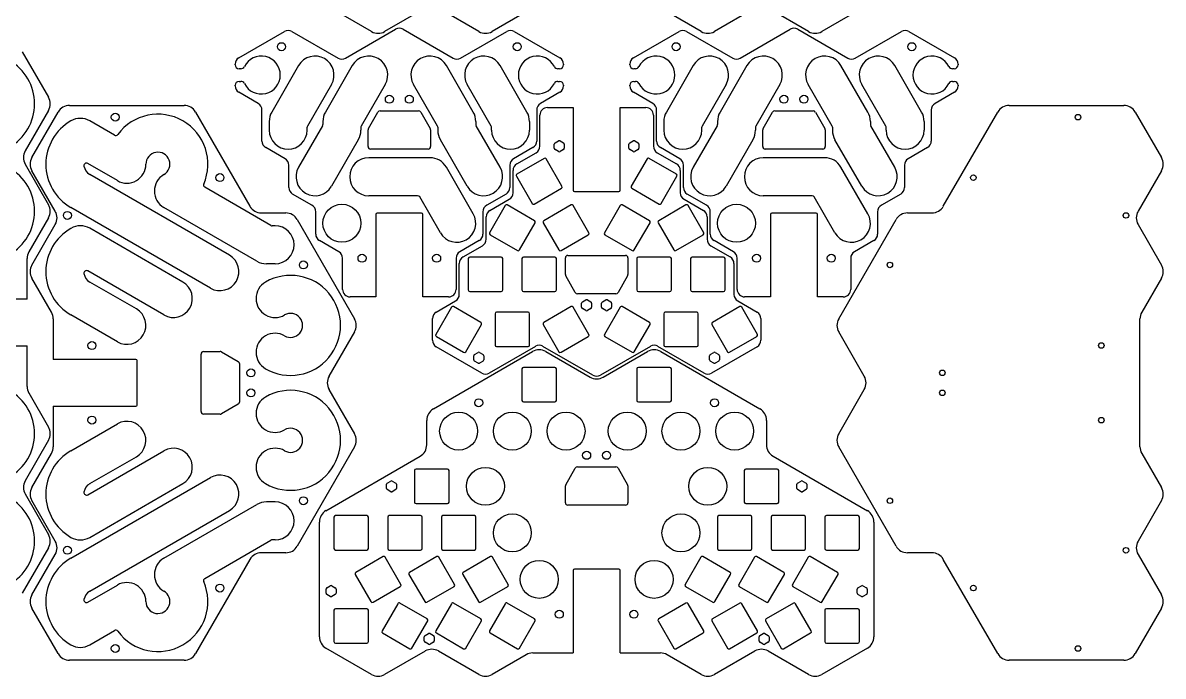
# Model space of a CAD drawing. Header units: millimetres. Extents: x 1 to 900, y -517 to 0.
# Drawn here: x 443.4 to 899.9, y -517 to -255.6 of the extents above; entities that cross this region are included whole.
import ezdxf

# ---------------------------------------------------------------- set-up
doc = ezdxf.new("R2010")
doc.units = ezdxf.units.MM

msp = doc.modelspace()

# ---------------------------------------------------------------- linework, layer by layer
for p, q in [((582.93, -259.05), (564.7, -248.52)), ((604.43, -249.68), (588.2, -259.05)), ((625.93, -259.05), (609.7, -249.68)), ((736.43, -249.68), (720.2, -259.05)), ((757.93, -259.05), (741.7, -249.68)), ((781.43, -248.52), (763.2, -259.05)), ((644.85, -251.17), (631.2, -259.05)), ((714.93, -259.05), (701.29, -251.17)), ((529.86, -269.53), (548.09, -259.01)), ((551.09, -259.01), (569.59, -269.69)), ((572.59, -269.69), (592.59, -258.14)), ((595.59, -258.14), (615.59, -269.69)), ((618.59, -269.69), (637.09, -259.01)), ((640.09, -259.01), (658.32, -269.53)), ((687.82, -269.53), (706.05, -259.01)), ((709.05, -259.01), (727.55, -269.69)), ((730.55, -269.69), (750.55, -258.14)), ((753.55, -258.14), (773.55, -269.69)), ((776.55, -269.69), (795.05, -259.01)), ((798.05, -259.01), (816.28, -269.53)), ((443.15, -267.1), (453.67, -285.33)), ((528.36, -272.34), (528.36, -272.13)), ((553.76, -272.64), (543.01, -291.27)), ((575.26, -272.64), (564.51, -291.27)), ((623.67, -291.27), (612.92, -272.64)), ((645.17, -291.27), (634.42, -272.64)), ((659.82, -272.13), (659.82, -272.34)), ((686.32, -272.34), (686.32, -272.13)), ((711.72, -272.64), (700.97, -291.27)), ((733.22, -272.64), (722.47, -291.27)), ((781.63, -291.27), (770.88, -272.64)), ((803.13, -291.27), (792.38, -272.64)), ((817.78, -272.13), (817.78, -272.34)), ((530.64, -273.92), (529.93, -273.92)), ((658.24, -273.92), (657.54, -273.92)), ((688.6, -273.92), (687.89, -273.92)), ((816.2, -273.92), (815.5, -273.92)), ((528.36, -280.77), (528.36, -280.56)), ((529.93, -278.98), (530.64, -278.98)), ((566.92, -280.24), (557.32, -296.87)), ((588.42, -280.24), (578.82, -296.87)), ((609.36, -296.87), (599.76, -280.24)), ((630.86, -296.87), (621.26, -280.24)), ((657.54, -278.98), (658.24, -278.98)), ((659.82, -280.56), (659.82, -280.77)), ((686.32, -280.77), (686.32, -280.56)), ((687.89, -278.98), (688.6, -278.98)), ((724.88, -280.24), (715.28, -296.87)), ((746.38, -280.24), (736.78, -296.87)), ((767.32, -296.87), (757.72, -280.24)), ((788.82, -296.87), (779.22, -280.24)), ((815.5, -278.98), (816.2, -278.98)), ((817.78, -280.56), (817.78, -280.77)), ((537.61, -287.84), (529.86, -283.37)), ((658.32, -283.37), (650.57, -287.84)), ((695.57, -287.84), (687.82, -283.37)), ((816.28, -283.37), (808.53, -287.84)), ((453.67, -290.6), (444.3, -306.83)), ((446.99, -309.49), (457.52, -291.26)), ((462.08, -288.63), (507.96, -288.63)), ((512.53, -291.26), (534.31, -328.99)), ((539.11, -302.85), (539.11, -290.44)), ((581.7, -297.88), (585.53, -291.25)), ((586.4, -290.75), (601.78, -290.75)), ((602.65, -291.25), (606.48, -297.88)), ((649.07, -290.44), (649.07, -302.85)), ((653.34, -289.49), (663.68, -289.49)), ((663.68, -289.49), (663.68, -322.51)), ((682.46, -289.49), (692.8, -289.49)), ((682.46, -322.51), (682.46, -289.49)), ((697.07, -302.85), (697.07, -290.44)), ((739.66, -297.88), (743.49, -291.25)), ((744.36, -290.75), (759.74, -290.75)), ((760.61, -291.25), (764.44, -297.88)), ((807.03, -290.44), (807.03, -302.85)), ((811.83, -328.99), (833.61, -291.26)), ((838.18, -288.63), (884.06, -288.63)), ((888.62, -291.26), (899.14, -309.49)), ((462.6, -294.79), (462.6, -294.79)), ((480.05, -300.48), (470.2, -294.79)), ((541.99, -295.06), (541.99, -298.54)), ((563.49, -295.06), (563.49, -296.23)), ((624.69, -295.06), (624.69, -296.23)), ((646.19, -295.06), (646.19, -298.54)), ((650.34, -304.94), (650.34, -292.49)), ((695.8, -292.49), (695.8, -304.94)), ((699.95, -295.06), (699.95, -298.54)), ((721.45, -295.06), (721.45, -296.23)), ((782.65, -295.06), (782.65, -296.23)), ((804.15, -295.06), (804.15, -298.54)), ((563.36, -296.73), (553.76, -313.36)), ((557.19, -298.54), (557.19, -297.37)), ((578.69, -297.37), (578.69, -298.54)), ((581.57, -305.08), (581.57, -298.38)), ((606.61, -298.38), (606.61, -305.08)), ((609.49, -297.37), (609.49, -298.54)), ((634.42, -313.36), (624.82, -296.73)), ((630.99, -298.54), (630.99, -297.37)), ((721.32, -296.73), (711.72, -313.36)), ((715.15, -298.54), (715.15, -297.37)), ((736.65, -297.37), (736.65, -298.54)), ((739.53, -305.08), (739.53, -298.38)), ((764.57, -298.38), (764.57, -305.08)), ((767.45, -297.37), (767.45, -298.54)), ((792.38, -313.36), (782.78, -296.73)), ((788.95, -298.54), (788.95, -297.37)), ((548.36, -309.92), (540.61, -305.45)), ((577.67, -302.33), (566.92, -320.96)), ((621.26, -320.96), (610.51, -302.33)), ((647.57, -305.45), (639.82, -309.92)), ((656.13, -305.77), (656.13, -304.16)), ((656.43, -303.64), (657.83, -302.83)), ((658.43, -302.83), (659.83, -303.64)), ((660.13, -304.16), (660.13, -305.77)), ((686.01, -305.77), (686.01, -304.16)), ((686.31, -303.64), (687.71, -302.83)), ((688.31, -302.83), (689.71, -303.64)), ((690.01, -304.16), (690.01, -305.77)), ((706.32, -309.92), (698.57, -305.45)), ((735.63, -302.33), (724.88, -320.96)), ((779.22, -320.96), (768.47, -302.33)), ((805.53, -305.45), (797.78, -309.92)), ((606.34, -309.55), (581.83, -309.55)), ((605.61, -306.08), (582.57, -306.08)), ((606.34, -309.55), (606.34, -309.55)), ((641.09, -312.01), (648.84, -307.54)), ((652.08, -309.81), (641.16, -316.11)), ((659.2, -320.94), (652.9, -310.02)), ((657.83, -307.1), (656.43, -306.29)), ((659.83, -306.29), (658.43, -307.1)), ((687.71, -307.1), (686.31, -306.29)), ((693.24, -310.02), (686.94, -320.94)), ((689.71, -306.29), (688.31, -307.1)), ((704.98, -316.11), (694.06, -309.81)), ((697.3, -307.54), (705.05, -312.01)), ((764.3, -309.55), (739.79, -309.55)), ((763.57, -306.08), (740.53, -306.08)), ((764.3, -309.55), (764.3, -309.55)), ((444.3, -312.1), (453.67, -328.33)), ((456.37, -330.99), (446.99, -314.76)), ((481.23, -318.71), (469.34, -311.85)), ((549.86, -321.47), (549.86, -312.52)), ((623.67, -331.98), (612.92, -313.35)), ((638.32, -312.52), (638.32, -321.47)), ((639.59, -323.56), (639.59, -314.61)), ((706.55, -314.61), (706.55, -323.56)), ((707.82, -321.47), (707.82, -312.52)), ((781.63, -331.98), (770.88, -313.35)), ((796.28, -312.52), (796.28, -321.47)), ((899.14, -314.76), (889.77, -330.99)), ((526.07, -348.55), (470.2, -316.29)), ((640.94, -316.92), (647.24, -327.84)), ((698.9, -327.84), (705.2, -316.92)), ((542.69, -336.64), (516.21, -321.36)), ((559.11, -328.54), (551.36, -324.07)), ((636.82, -324.07), (629.07, -328.54)), ((648.06, -328.06), (658.98, -321.76)), ((664.18, -323.01), (681.96, -323.01)), ((687.16, -321.76), (698.08, -328.06)), ((717.07, -328.54), (709.32, -324.07)), ((794.78, -324.07), (787.03, -328.54)), ((601.37, -324.75), (581.83, -324.75)), ((610.51, -339.58), (602.24, -325.25)), ((636.49, -328.64), (630.19, -339.56)), ((630.34, -330.63), (638.09, -326.16)), ((648.23, -334.73), (637.31, -328.43)), ((662.83, -328.43), (651.91, -334.73)), ((669.95, -339.56), (663.65, -328.64)), ((682.49, -328.64), (676.19, -339.56)), ((694.23, -334.73), (683.31, -328.43)), ((708.83, -328.43), (697.91, -334.73)), ((708.05, -326.16), (715.8, -330.63)), ((715.95, -339.56), (709.65, -328.64)), ((759.33, -324.75), (739.79, -324.75)), ((768.47, -339.58), (760.2, -325.25)), ((462.6, -329.46), (462.6, -329.46)), ((518.47, -361.71), (462.6, -329.46)), ((537.09, -350.96), (499.84, -329.46)), ((538.87, -331.63), (548.67, -331.63)), ((560.61, -340.09), (560.61, -331.14)), ((584.7, -332.2), (584.7, -365.22)), ((602.98, -331.7), (585.2, -331.7)), ((603.48, -365.22), (603.48, -332.2)), ((627.57, -331.14), (627.57, -340.09)), ((718.57, -340.09), (718.57, -331.14)), ((742.66, -332.2), (742.66, -365.22)), ((760.94, -331.7), (743.16, -331.7)), ((761.44, -365.22), (761.44, -332.2)), ((785.53, -331.14), (785.53, -340.09)), ((797.47, -331.63), (807.27, -331.63)), ((453.67, -333.6), (445.79, -347.25)), ((446.99, -352.49), (456.37, -336.26)), ((462.6, -337.79), (462.6, -337.79)), ((507.45, -359.3), (470.2, -337.79)), ((544.35, -336.78), (543.19, -336.78)), ((553.23, -334.26), (576.17, -373.99)), ((628.84, -342.18), (628.84, -333.23)), ((642.15, -346.46), (648.45, -335.54)), ((651.69, -335.54), (657.99, -346.46)), ((688.15, -346.46), (694.45, -335.54)), ((697.69, -335.54), (703.99, -346.46)), ((717.3, -333.23), (717.3, -342.18)), ((769.97, -373.99), (792.91, -334.26)), ((889.77, -336.26), (899.14, -352.49)), ((630.41, -340.38), (641.33, -346.68)), ((658.81, -346.68), (669.73, -340.38)), ((676.41, -340.38), (687.33, -346.68)), ((704.81, -346.68), (715.73, -340.38)), ((569.86, -347.16), (562.11, -342.69)), ((626.07, -342.69), (618.32, -347.16)), ((619.59, -349.25), (627.34, -344.78)), ((718.8, -344.78), (726.55, -349.25)), ((727.82, -347.16), (720.07, -342.69)), ((784.03, -342.69), (776.28, -347.16)), ((445.09, -366.08), (445.09, -349.88)), ((571.36, -362.22), (571.36, -349.76)), ((616.82, -349.76), (616.82, -362.22)), ((621.67, -349.87), (621.67, -362.47)), ((634.87, -349.27), (622.27, -349.27)), ((635.47, -362.47), (635.47, -349.87)), ((643.17, -349.87), (643.17, -362.47)), ((656.37, -349.27), (643.77, -349.27)), ((656.97, -362.47), (656.97, -349.87)), ((660.55, -356.32), (660.55, -349.62)), ((661.55, -348.62), (684.59, -348.62)), ((685.59, -349.62), (685.59, -356.32)), ((689.17, -349.87), (689.17, -362.47)), ((702.37, -349.27), (689.77, -349.27)), ((702.97, -362.47), (702.97, -349.87)), ((710.67, -349.87), (710.67, -362.47)), ((723.87, -349.27), (711.27, -349.27)), ((724.47, -362.47), (724.47, -349.87)), ((729.32, -362.22), (729.32, -349.76)), ((774.78, -349.76), (774.78, -362.22)), ((499.85, -372.46), (469.34, -354.85)), ((544.35, -351.98), (540.88, -351.98)), ((618.09, -364.27), (618.09, -351.85)), ((728.05, -351.85), (728.05, -364.27)), ((454.87, -371.4), (446.99, -357.76)), ((488.83, -370.05), (470.2, -359.29)), ((540.55, -359.29), (540.55, -359.29)), ((664.51, -363.45), (660.68, -356.82)), ((685.46, -356.82), (681.63, -363.45)), ((899.14, -357.76), (891.27, -371.4)), ((622.27, -363.07), (634.87, -363.07)), ((643.77, -363.07), (656.37, -363.07)), ((680.76, -363.95), (665.38, -363.95)), ((689.77, -363.07), (702.37, -363.07)), ((711.27, -363.07), (723.87, -363.07)), ((445.09, -366.08), (412.07, -366.08)), ((584.7, -365.22), (574.36, -365.22)), ((613.82, -365.22), (603.48, -365.22)), ((614.99, -369.35), (608.69, -380.26)), ((608.84, -371.34), (616.59, -366.86)), ((626.73, -375.43), (615.81, -369.13)), ((662.83, -369.13), (651.91, -375.43)), ((669.95, -380.26), (663.65, -369.35)), ((667.07, -369.39), (667.07, -367.78)), ((667.37, -367.26), (668.77, -366.45)), ((669.37, -366.45), (670.77, -367.26)), ((671.07, -367.78), (671.07, -369.39)), ((675.07, -369.39), (675.07, -367.78)), ((675.37, -367.26), (676.77, -366.45)), ((682.49, -369.35), (676.19, -380.26)), ((677.37, -366.45), (678.77, -367.26)), ((679.07, -367.78), (679.07, -369.39)), ((694.23, -375.43), (683.31, -369.13)), ((730.33, -369.13), (719.41, -375.43)), ((729.55, -366.86), (737.3, -371.34)), ((737.45, -380.26), (731.15, -369.35)), ((742.66, -365.22), (732.32, -365.22)), ((771.78, -365.22), (761.44, -365.22)), ((455.58, -374.04), (455.58, -390.24)), ((462.6, -372.46), (462.6, -372.46)), ((481.23, -383.21), (462.6, -372.46)), ((607.34, -382.57), (607.34, -373.94)), ((632.42, -371.95), (632.42, -384.55)), ((645.62, -371.35), (633.02, -371.35)), ((646.22, -384.55), (646.22, -371.95)), ((668.77, -370.72), (667.37, -369.91)), ((670.77, -369.91), (669.37, -370.72)), ((676.77, -370.72), (675.37, -369.91)), ((678.77, -369.91), (677.37, -370.72)), ((699.92, -371.95), (699.92, -384.55)), ((713.12, -371.35), (700.52, -371.35)), ((713.72, -384.55), (713.72, -371.95)), ((738.8, -373.94), (738.8, -382.57)), ((890.56, -425.21), (890.56, -374.04)), ((620.65, -387.16), (626.95, -376.25)), ((651.69, -376.25), (657.99, -387.16)), ((688.15, -387.16), (694.45, -376.25)), ((719.19, -376.25), (725.49, -387.16)), ((576.17, -379.26), (565.93, -396.99)), ((608.91, -381.08), (619.83, -387.38)), ((658.81, -387.38), (669.73, -381.08)), ((676.41, -381.08), (687.33, -387.38)), ((726.31, -387.38), (737.23, -381.08)), ((780.21, -396.99), (769.97, -379.26)), ((412.07, -384.86), (445.09, -384.86)), ((445.09, -401.06), (445.09, -384.86)), ((515.71, -387.11), (522.41, -387.11)), ((522.91, -387.24), (529.55, -391.07)), ((607.7, -410.08), (647.43, -387.14)), ((627.07, -395.7), (608.84, -385.17)), ((624.18, -388.27), (625.58, -387.46)), ((626.18, -387.46), (627.58, -388.27)), ((648.57, -385.02), (630.07, -395.7)), ((633.02, -385.15), (645.62, -385.15)), ((671.57, -396.56), (651.57, -385.02)), ((652.7, -387.14), (670.43, -397.37)), ((694.57, -385.02), (674.57, -396.56)), ((675.7, -397.37), (693.43, -387.14)), ((716.07, -395.7), (697.57, -385.02)), ((698.7, -387.14), (738.43, -410.08)), ((700.52, -385.15), (713.12, -385.15)), ((718.56, -388.27), (719.96, -387.46)), ((737.3, -385.17), (719.07, -395.7)), ((720.56, -387.46), (721.96, -388.27)), ((488.6, -390.24), (455.58, -390.24)), ((489.1, -408.52), (489.1, -390.74)), ((514.71, -411.15), (514.71, -388.11)), ((530.05, -391.94), (530.05, -407.32)), ((623.88, -390.41), (623.88, -388.79)), ((625.58, -391.74), (624.18, -390.93)), ((627.58, -390.93), (626.18, -391.74)), ((627.88, -388.79), (627.88, -390.41)), ((718.26, -390.41), (718.26, -388.79)), ((719.96, -391.74), (718.56, -390.93)), ((721.96, -390.93), (720.56, -391.74)), ((722.26, -388.79), (722.26, -390.41)), ((540.55, -393.96), (540.55, -393.96)), ((643.17, -394.04), (643.17, -406.64)), ((656.37, -393.44), (643.77, -393.44)), ((656.97, -406.64), (656.97, -394.04)), ((689.17, -394.04), (689.17, -406.64)), ((702.37, -393.44), (689.77, -393.44)), ((702.97, -406.64), (702.97, -394.04)), ((445.79, -403.69), (453.67, -417.33)), ((540.55, -405.29), (540.55, -405.29)), ((565.93, -402.26), (576.17, -419.99)), ((769.97, -419.99), (780.21, -402.26)), ((455.58, -409.02), (455.58, -425.21)), ((455.58, -409.02), (488.6, -409.02)), ((529.55, -408.18), (522.91, -412.01)), ((643.77, -407.24), (656.37, -407.24)), ((689.77, -407.24), (702.37, -407.24)), ((522.41, -412.15), (515.71, -412.15)), ((605.07, -424.43), (605.07, -414.64)), ((741.07, -414.64), (741.07, -424.43)), ((462.6, -426.79), (481.23, -416.04)), ((453.67, -422.6), (444.3, -438.83)), ((446.99, -441.49), (454.87, -427.85)), ((462.6, -426.79), (462.6, -426.79)), ((469.34, -444.4), (499.85, -426.79)), ((576.17, -425.26), (553.23, -464.99)), ((564.7, -450.78), (602.43, -429)), ((743.7, -429), (781.43, -450.78)), ((792.91, -464.99), (769.97, -425.26)), ((891.27, -427.85), (899.14, -441.49)), ((470.2, -439.96), (488.83, -429.21)), ((665.38, -433.26), (680.76, -433.26)), ((462.6, -469.79), (518.47, -437.54)), ((600.17, -434.74), (600.17, -447.34)), ((613.37, -434.14), (600.77, -434.14)), ((613.97, -447.34), (613.97, -434.74)), ((660.68, -440.39), (664.51, -433.76)), ((681.63, -433.76), (685.46, -440.39)), ((732.17, -434.74), (732.17, -447.34)), ((745.37, -434.14), (732.77, -434.14)), ((745.97, -447.34), (745.97, -434.74)), ((470.2, -461.46), (507.45, -439.96)), ((540.55, -439.96), (540.55, -439.96)), ((588.94, -441.85), (588.94, -440.23)), ((589.24, -439.71), (590.64, -438.91)), ((590.64, -443.18), (589.24, -442.37)), ((591.24, -438.91), (592.64, -439.71)), ((592.64, -442.37), (591.24, -443.18)), ((592.94, -440.23), (592.94, -441.85)), ((660.55, -447.59), (660.55, -440.89)), ((685.59, -440.89), (685.59, -447.59)), ((753.19, -441.85), (753.19, -440.23)), ((753.49, -439.71), (754.89, -438.91)), ((754.89, -443.18), (753.49, -442.37)), ((755.49, -438.91), (756.89, -439.71)), ((756.89, -442.37), (755.49, -443.18)), ((757.19, -440.23), (757.19, -441.85)), ((444.3, -444.1), (453.67, -460.33)), ((456.37, -462.99), (446.99, -446.76)), ((544.35, -447.28), (540.88, -447.28)), ((899.14, -446.76), (889.77, -462.99)), ((470.2, -482.96), (526.07, -450.71)), ((499.84, -469.8), (537.09, -448.29)), ((600.77, -447.94), (613.37, -447.94)), ((684.59, -448.59), (661.55, -448.59)), ((732.77, -447.94), (745.37, -447.94)), ((562.07, -501.22), (562.07, -455.34)), ((567.92, -453.36), (567.92, -465.96)), ((581.12, -452.76), (568.52, -452.76)), ((581.72, -465.96), (581.72, -453.36)), ((589.42, -453.36), (589.42, -465.96)), ((602.62, -452.76), (590.02, -452.76)), ((603.22, -465.96), (603.22, -453.36)), ((610.92, -453.36), (610.92, -465.96)), ((624.12, -452.76), (611.52, -452.76)), ((624.72, -465.96), (624.72, -453.36)), ((721.42, -453.36), (721.42, -465.96)), ((734.62, -452.76), (722.02, -452.76)), ((735.22, -465.96), (735.22, -453.36)), ((742.92, -453.36), (742.92, -465.96)), ((756.12, -452.76), (743.52, -452.76)), ((756.72, -465.96), (756.72, -453.36)), ((764.42, -453.36), (764.42, -465.96)), ((777.62, -452.76), (765.02, -452.76)), ((778.22, -465.96), (778.22, -453.36)), ((784.07, -455.34), (784.07, -501.22)), ((453.67, -465.6), (443.15, -483.83)), ((462.6, -461.46), (462.6, -461.46)), ((516.21, -477.89), (542.69, -462.61)), ((544.35, -462.48), (543.19, -462.48)), ((446.99, -484.49), (456.37, -468.26)), ((462.6, -469.79), (462.6, -469.79)), ((548.67, -467.63), (538.87, -467.63)), ((568.52, -466.56), (581.12, -466.56)), ((587.58, -469.16), (576.66, -475.46)), ((594.7, -480.29), (588.4, -469.38)), ((590.02, -466.56), (602.62, -466.56)), ((609.08, -469.16), (598.16, -475.46)), ((616.2, -480.29), (609.9, -469.38)), ((611.52, -466.56), (624.12, -466.56)), ((630.58, -469.16), (619.66, -475.46)), ((637.7, -480.29), (631.4, -469.38)), ((714.74, -469.38), (708.44, -480.29)), ((726.48, -475.46), (715.56, -469.16)), ((722.02, -466.56), (734.62, -466.56)), ((736.24, -469.38), (729.94, -480.29)), ((747.98, -475.46), (737.06, -469.16)), ((743.52, -466.56), (756.12, -466.56)), ((757.74, -469.38), (751.44, -480.29)), ((769.48, -475.46), (758.56, -469.16)), ((765.02, -466.56), (777.62, -466.56)), ((807.27, -467.63), (797.47, -467.63)), ((889.77, -468.26), (899.14, -484.49)), ((534.31, -470.26), (512.53, -507.99)), ((663.68, -474.71), (663.68, -507.73)), ((681.96, -474.21), (664.18, -474.21)), ((682.46, -507.73), (682.46, -474.71)), ((833.61, -507.99), (811.83, -470.26)), ((576.44, -476.28), (582.74, -487.19)), ((597.94, -476.28), (604.24, -487.19)), ((619.44, -476.28), (625.74, -487.19)), ((720.4, -487.19), (726.7, -476.28)), ((741.9, -487.19), (748.2, -476.28)), ((763.4, -487.19), (769.7, -476.28)), ((469.34, -487.4), (481.23, -480.54)), ((564.76, -483.75), (564.76, -482.13)), ((565.06, -481.61), (566.46, -480.8)), ((567.06, -480.8), (568.46, -481.61)), ((568.76, -482.13), (568.76, -483.75)), ((583.56, -487.41), (594.48, -481.11)), ((605.06, -487.41), (615.98, -481.11)), ((626.56, -487.41), (637.48, -481.11)), ((708.66, -481.11), (719.58, -487.41)), ((730.16, -481.11), (741.08, -487.41)), ((751.66, -481.11), (762.58, -487.41)), ((777.38, -483.75), (777.38, -482.13)), ((777.68, -481.61), (779.08, -480.8)), ((779.68, -480.8), (781.08, -481.61)), ((781.38, -482.13), (781.38, -483.75)), ((566.46, -485.07), (565.06, -484.27)), ((568.46, -484.27), (567.06, -485.07)), ((593.49, -488), (587.19, -498.91)), ((605.23, -494.08), (594.31, -487.78)), ((614.99, -488), (608.69, -498.91)), ((626.73, -494.08), (615.81, -487.78)), ((636.49, -488), (630.19, -498.91)), ((648.23, -494.08), (637.31, -487.78)), ((708.83, -487.78), (697.91, -494.08)), ((715.95, -498.91), (709.65, -488)), ((730.33, -487.78), (719.41, -494.08)), ((737.45, -498.91), (731.15, -488)), ((751.83, -487.78), (740.91, -494.08)), ((758.95, -498.91), (752.65, -488)), ((779.08, -485.07), (777.68, -484.27)), ((781.08, -484.27), (779.68, -485.07)), ((457.52, -507.99), (446.99, -489.76)), ((567.92, -490.6), (567.92, -503.2)), ((581.12, -490), (568.52, -490)), ((581.72, -503.2), (581.72, -490.6)), ((764.42, -490.6), (764.42, -503.2)), ((777.62, -490), (765.02, -490)), ((778.22, -503.2), (778.22, -490.6)), ((899.14, -489.76), (888.62, -507.99)), ((599.15, -505.81), (605.45, -494.9)), ((620.65, -505.81), (626.95, -494.9)), ((642.15, -505.81), (648.45, -494.9)), ((697.69, -494.9), (703.99, -505.81)), ((719.19, -494.9), (725.49, -505.81)), ((740.69, -494.9), (746.99, -505.81)), ((470.2, -504.46), (480.05, -498.77)), ((587.41, -499.73), (598.33, -506.03)), ((604.07, -502.92), (604.07, -501.3)), ((604.37, -500.78), (605.77, -499.97)), ((606.37, -499.97), (607.77, -500.78)), ((608.07, -501.3), (608.07, -502.92)), ((608.91, -499.73), (619.83, -506.03)), ((630.41, -499.73), (641.33, -506.03)), ((704.81, -506.03), (715.73, -499.73)), ((726.31, -506.03), (737.23, -499.73)), ((738.07, -502.92), (738.07, -501.3)), ((738.37, -500.78), (739.77, -499.97)), ((740.37, -499.97), (741.77, -500.78)), ((742.07, -501.3), (742.07, -502.92)), ((747.81, -506.03), (758.73, -499.73)), ((462.6, -504.46), (462.6, -504.46)), ((582.93, -516.31), (564.7, -505.79)), ((568.52, -503.8), (581.12, -503.8)), ((605.77, -504.25), (604.37, -503.44)), ((607.77, -503.44), (606.37, -504.25)), ((739.77, -504.25), (738.37, -503.44)), ((741.77, -503.44), (740.37, -504.25)), ((781.43, -505.79), (763.2, -516.31)), ((765.02, -503.8), (777.62, -503.8)), ((507.96, -510.63), (462.08, -510.63)), ((604.43, -506.94), (588.2, -516.31)), ((625.93, -516.31), (609.7, -506.94)), ((644.85, -508.43), (631.2, -516.31)), ((647.48, -507.73), (663.68, -507.73)), ((682.46, -507.73), (698.66, -507.73)), ((714.93, -516.31), (701.29, -508.43)), ((736.43, -506.94), (720.2, -516.31)), ((757.93, -516.31), (741.7, -506.94)), ((884.06, -510.63), (838.18, -510.63))]:
    msp.add_line(p, q)
for centre, radius in [((546.9, -265.1), 1.6), ((641.28, -265.1), 1.6), ((704.86, -265.1), 1.6), ((799.24, -265.1), 1.6), ((590.09, -286.12), 1.6), ((598.09, -286.12), 1.6), ((748.05, -286.12), 1.6), ((756.05, -286.12), 1.6), ((480.37, -293.31), 1.6), ((865.77, -293.31), 1.1), ((522.26, -317.5), 1.6), ((823.88, -317.5), 1.1), ((571.09, -335.77), 7.6), ((729.05, -335.77), 7.6), ((461.2, -332.63), 1.6), ((884.94, -332.63), 1.1), ((555.69, -352.44), 1.6), ((579.15, -349.74), 1.6), ((609.03, -349.74), 1.6), ((737.11, -349.74), 1.6), ((766.99, -349.74), 1.6), ((790.45, -352.44), 1.1), ((471.06, -384.69), 1.6), ((875.08, -384.69), 1.1), ((534.68, -395.63), 1.6), ((811.46, -395.63), 1.1), ((534.68, -403.63), 1.6), ((625.88, -407.62), 1.6), ((720.26, -407.62), 1.6), ((811.46, -403.63), 1.1), ((471.06, -414.56), 1.6), ((617.82, -418.96), 7.6), ((639.32, -418.96), 7.6), ((660.82, -418.96), 7.6), ((685.32, -418.96), 7.6), ((706.82, -418.96), 7.6), ((728.32, -418.96), 7.6), ((875.08, -414.56), 1.1), ((669.07, -428.63), 1.6), ((677.07, -428.63), 1.6), ((628.57, -441.04), 7.6), ((717.57, -441.04), 7.6), ((555.69, -446.81), 1.6), ((790.45, -446.81), 1.1), ((639.32, -459.66), 7.6), ((706.82, -459.66), 7.6), ((461.2, -466.63), 1.6), ((884.94, -466.63), 1.1), ((650.07, -478.28), 7.6), ((696.07, -478.28), 7.6), ((522.26, -481.75), 1.6), ((823.88, -481.75), 1.1), ((658.13, -492.25), 1.6), ((688.01, -492.25), 1.6), ((480.37, -505.94), 1.6), ((865.77, -505.94), 1.1)]:
    msp.add_circle(centre, radius)
for centre, radius, start, end in [((549.59, -261.6), 3, 59.9994, 120.0006), ((585.57, -254.49), 5.27, 239.9995, 300.0006), ((594.09, -260.74), 3, 59.9994, 120.0006), ((628.57, -254.49), 5.27, 239.9994, 300.0006), ((638.59, -261.6), 3, 59.9994, 120.0006), ((707.55, -261.6), 3, 59.9994, 120.0006), ((717.57, -254.49), 5.27, 239.9994, 300.0006), ((752.05, -260.74), 3, 59.9994, 120.0006), ((760.57, -254.49), 5.27, 239.9994, 300.0005), ((796.55, -261.6), 3, 59.9994, 120.0006), ((538.84, -276.45), 7.6, 206.601, 153.399), ((560.34, -276.45), 7.6, 330.0377, 149.9623), ((581.84, -276.45), 7.6, 330.0377, 149.9623), ((606.34, -276.45), 7.6, 30.0377, 209.9623), ((627.84, -276.45), 7.6, 30.0377, 209.9623), ((649.34, -276.45), 7.6, 26.601, 333.399), ((696.8, -276.45), 7.6, 206.601, 153.399), ((718.3, -276.45), 7.6, 330.0377, 149.9623), ((739.8, -276.45), 7.6, 330.0377, 149.9623), ((764.3, -276.45), 7.6, 30.0377, 209.9623), ((785.8, -276.45), 7.6, 30.0377, 209.9623), ((807.3, -276.45), 7.6, 26.601, 333.399), ((428.06, -287.97), 20.01, 299.9994, 60.0006), ((531.36, -272.13), 3, 120.0006, 180), ((529.93, -272.34), 1.57, 180, 270), ((530.64, -272.34), 1.57, 270, 333.399), ((571.09, -267.09), 3, 239.9994, 300.0006), ((617.09, -267.09), 3, 239.9994, 300.0006), ((657.54, -272.34), 1.57, 206.601, 270), ((658.24, -272.34), 1.57, 270, 0), ((656.82, -272.13), 3, 0, 59.9994), ((689.32, -272.13), 3, 120.0006, 180), ((687.89, -272.34), 1.57, 180, 270), ((688.6, -272.34), 1.57, 270, 333.399), ((729.05, -267.09), 3, 239.9994, 300.0006), ((775.05, -267.09), 3, 239.9994, 300.0006), ((815.5, -272.34), 1.57, 206.601, 270), ((816.2, -272.34), 1.57, 270, 0), ((814.78, -272.13), 3, 0, 59.9994), ((529.93, -280.56), 1.57, 90, 180), ((531.36, -280.77), 3, 180, 239.9994), ((530.64, -280.56), 1.57, 26.601, 90), ((657.54, -280.56), 1.57, 90, 153.399), ((658.24, -280.56), 1.57, 0, 90), ((656.82, -280.77), 3, 300.0006, 0), ((687.89, -280.56), 1.57, 90, 180), ((689.32, -280.77), 3, 180, 239.9994), ((688.6, -280.56), 1.57, 26.601, 90), ((815.5, -280.56), 1.57, 90, 153.399), ((816.2, -280.56), 1.57, 0, 90), ((814.78, -280.77), 3, 300.0006, 0), ((449.11, -287.97), 5.27, 329.9994, 30.0005), ((462.08, -293.9), 5.27, 90, 149.9995), ((497.44, -312.13), 20.01, 336.5412, 143.4604), ((507.96, -293.9), 5.27, 30.0006, 90), ((536.11, -290.44), 3, 0, 59.9994), ((549.59, -295.07), 7.6, 150.0377, 179.964), ((571.09, -295.07), 7.6, 150.0377, 179.964), ((586.4, -291.75), 1, 90, 150), ((601.78, -291.75), 1, 30, 90), ((617.09, -295.07), 7.6, 0.036, 29.9623), ((638.59, -295.07), 7.6, 0.036, 29.9623), ((652.07, -290.44), 3, 120.0006, 180), ((653.34, -292.49), 3, 90, 180), ((692.8, -292.49), 3, 0, 90), ((694.07, -290.44), 3, 0, 59.9994), ((707.55, -295.07), 7.6, 150.0377, 179.964), ((729.05, -295.07), 7.6, 150.0377, 179.964), ((744.36, -291.75), 1, 90, 150), ((759.74, -291.75), 1, 30, 90), ((775.05, -295.07), 7.6, 0.036, 29.9623), ((796.55, -295.07), 7.6, 0.036, 29.9623), ((810.03, -290.44), 3, 120.0006, 180), ((838.18, -293.9), 5.27, 90, 149.9994), ((884.06, -293.9), 5.27, 30.0005, 90), ((472.61, -312.13), 20.01, 119.9994, 240.0006), ((466.4, -301.38), 7.6, 60.0377, 119.9989), ((562.49, -296.23), 1, 330, 0), ((625.69, -296.23), 1, 180, 210), ((720.45, -296.23), 1, 330, 0), ((783.65, -296.23), 1, 180, 210), ((480.55, -299.61), 1, 240, 323.4604), ((549.59, -298.53), 7.6, 180.0377, 359.9623), ((558.19, -297.37), 1, 150, 180), ((571.09, -298.53), 7.6, 330.0377, 359.964), ((579.69, -297.37), 1, 150, 180), ((582.57, -298.38), 1, 150, 180), ((605.61, -298.38), 1, 0, 30), ((608.49, -297.37), 1, 0, 30), ((617.09, -298.53), 7.6, 180.036, 209.9623), ((629.99, -297.37), 1, 0, 30), ((638.59, -298.53), 7.6, 180.0377, 359.9623), ((707.55, -298.53), 7.6, 180.0377, 359.9623), ((716.15, -297.37), 1, 150, 180), ((729.05, -298.53), 7.6, 330.0377, 359.964), ((737.65, -297.37), 1, 150, 180), ((740.53, -298.38), 1, 150, 180), ((763.57, -298.38), 1, 0, 30), ((766.45, -297.37), 1, 0, 30), ((775.05, -298.53), 7.6, 180.036, 209.9623), ((787.95, -297.37), 1, 0, 30), ((796.55, -298.53), 7.6, 180.0377, 359.9623), ((542.11, -302.85), 3, 180, 239.9994), ((582.57, -305.08), 1, 180, 270), ((605.61, -305.08), 1, 270, 0), ((646.07, -302.85), 3, 300.0006, 0), ((647.34, -304.94), 3, 300.0006, 0), ((656.73, -304.16), 0.6, 120.0064, 180), ((656.73, -305.77), 0.6, 180, 239.9936), ((658.13, -303.35), 0.6, 59.9936, 120.0064), ((659.53, -304.16), 0.6, 0, 59.9936), ((659.53, -305.77), 0.6, 300.0064, 0), ((686.61, -304.16), 0.6, 120.0064, 180), ((686.61, -305.77), 0.6, 180, 239.9936), ((688.01, -303.35), 0.6, 59.9936, 120.0064), ((689.41, -304.16), 0.6, 0, 59.9936), ((689.41, -305.77), 0.6, 300.0064, 0), ((698.8, -304.94), 3, 180, 239.9994), ((700.07, -302.85), 3, 180, 239.9994), ((740.53, -305.08), 1, 180, 270), ((763.57, -305.08), 1, 270, 0), ((804.03, -302.85), 3, 300.0006, 0), ((448.86, -309.47), 5.27, 149.9994, 210.0006), ((451.56, -312.13), 5.27, 149.9995, 210.0006), ((497.44, -312.13), 4.81, 300.0006, 179.9994), ((546.86, -312.52), 3, 0, 59.9994), ((581.84, -317.15), 7.6, 90.0377, 269.9623), ((606.34, -317.15), 7.6, 30.0377, 89.9623), ((641.32, -312.52), 3, 120.0006, 180), ((652.38, -310.32), 0.6, 30, 120), ((658.13, -306.58), 0.6, 239.9936, 300.0064), ((688.01, -306.58), 0.6, 239.9936, 300.0064), ((693.76, -310.32), 0.6, 60, 150), ((704.82, -312.52), 3, 0, 59.9994), ((739.8, -317.15), 7.6, 90.0377, 269.9623), ((764.3, -317.15), 7.6, 30.0377, 89.9623), ((799.28, -312.52), 3, 120.0006, 180), ((894.58, -312.13), 5.27, 329.9994, 30.0005), ((428.06, -330.97), 20.01, 299.9994, 60.0006), ((468.84, -312.71), 1, 60, 188.8771), ((472.61, -312.13), 4.81, 188.8771, 239.3138), ((485.02, -312.13), 7.6, 240.0377, 0.0004), ((560.34, -317.15), 7.6, 150.0377, 329.9623), ((627.84, -317.15), 7.6, 210.0377, 29.9623), ((642.59, -314.61), 3, 120.0006, 180), ((703.55, -314.61), 3, 0, 59.9994), ((718.3, -317.15), 7.6, 150.0377, 329.9623), ((785.8, -317.15), 7.6, 210.0377, 29.9623), ((466.4, -322.88), 7.6, 60.0377, 60.438), ((503.64, -322.88), 7.6, 120.0036, 239.9623), ((641.46, -316.62), 0.6, 120, 210), ((704.68, -316.62), 0.6, 330, 60), ((516.71, -320.49), 1, 156.5412, 240), ((552.86, -321.47), 3, 180, 239.9994), ((635.32, -321.47), 3, 300.0006, 0), ((636.59, -323.56), 3, 300.0006, 0), ((658.68, -321.24), 0.6, 300, 30), ((664.18, -322.51), 0.5, 180, 270), ((681.96, -322.51), 0.5, 270, 0), ((687.46, -321.24), 0.6, 150, 240), ((709.55, -323.56), 3, 180, 239.9994), ((710.82, -321.47), 3, 180, 239.9994), ((793.28, -321.47), 3, 300.0006, 0), ((449.11, -330.97), 5.27, 329.9994, 30.0006), ((557.61, -331.14), 3, 0, 59.9994), ((601.37, -325.75), 1, 30, 90), ((630.57, -331.14), 3, 120.0006, 180), ((637.01, -328.94), 0.6, 60, 150), ((647.76, -327.54), 0.6, 210, 300), ((663.13, -328.94), 0.6, 30, 120), ((683.01, -328.94), 0.6, 60, 150), ((698.38, -327.54), 0.6, 240, 330), ((709.13, -328.94), 0.6, 30, 120), ((715.57, -331.14), 3, 0, 59.9994), ((759.33, -325.75), 1, 30, 90), ((788.53, -331.14), 3, 120.0006, 180), ((451.8, -333.63), 5.27, 329.9994, 30.0006), ((538.87, -326.36), 5.27, 210.0006, 270), ((548.67, -336.9), 5.27, 30.0006, 90), ((585.2, -332.2), 0.5, 90, 180), ((602.98, -332.2), 0.5, 0, 90), ((617.09, -335.77), 7.6, 210.0377, 29.9623), ((631.84, -333.23), 3, 120.0006, 180), ((714.3, -333.23), 3, 0, 59.9994), ((743.16, -332.2), 0.5, 90, 180), ((760.94, -332.2), 0.5, 0, 90), ((775.05, -335.77), 7.6, 210.0377, 29.9623), ((797.47, -336.9), 5.27, 90, 149.9994), ((807.27, -326.36), 5.27, 270, 329.9994), ((894.34, -333.63), 5.27, 149.9994, 210.0006), ((472.61, -355.13), 20.01, 119.9994, 240.0006), ((466.4, -344.38), 7.6, 60.0377, 120.0004), ((543.19, -335.78), 1, 240, 270), ((544.35, -344.38), 7.6, 270.0377, 89.9623), ((647.93, -335.24), 0.6, 330, 60), ((652.21, -335.24), 0.6, 120, 210), ((693.93, -335.24), 0.6, 330, 60), ((698.21, -335.24), 0.6, 120, 210), ((563.61, -340.09), 3, 180, 239.9994), ((624.57, -340.09), 3, 300.0006, 0), ((625.84, -342.18), 3, 300.0006, 0), ((630.71, -339.86), 0.6, 150, 240), ((669.43, -339.86), 0.6, 300, 30), ((676.71, -339.86), 0.6, 150, 240), ((715.43, -339.86), 0.6, 300, 30), ((720.3, -342.18), 3, 180, 239.9994), ((721.57, -340.09), 3, 180, 239.9994), ((782.53, -340.09), 3, 300.0006, 0), ((641.63, -346.16), 0.6, 240, 330), ((658.51, -346.16), 0.6, 210, 300), ((687.63, -346.16), 0.6, 240, 330), ((704.51, -346.16), 0.6, 210, 300), ((450.36, -349.88), 5.27, 149.9994, 180), ((522.26, -355.13), 7.6, 240.0377, 59.9623), ((540.88, -344.38), 7.6, 240.0377, 269.9657), ((568.36, -349.76), 3, 0, 59.9994), ((619.82, -349.76), 3, 120.0006, 180), ((621.09, -351.85), 3, 120.0006, 180), ((622.27, -349.87), 0.6, 90, 180), ((634.87, -349.87), 0.6, 0, 90), ((643.77, -349.87), 0.6, 90, 180), ((656.37, -349.87), 0.6, 0, 90), ((661.55, -349.62), 1, 90, 180), ((684.59, -349.62), 1, 0, 90), ((689.77, -349.87), 0.6, 90, 180), ((702.37, -349.87), 0.6, 0, 90), ((711.27, -349.87), 0.6, 90, 180), ((723.87, -349.87), 0.6, 0, 90), ((725.05, -351.85), 3, 0, 59.9994), ((726.32, -349.76), 3, 0, 59.9994), ((777.78, -349.76), 3, 120.0006, 180), ((451.56, -355.13), 5.27, 149.9994, 210.0006), ((468.84, -355.71), 1, 60, 188.8749), ((472.61, -355.13), 4.81, 188.8749, 239.4672), ((894.58, -355.13), 5.27, 329.9994, 30.0006), ((466.4, -365.88), 7.6, 60.0377, 60.3379), ((503.64, -365.88), 7.6, 240.0377, 59.9623), ((544.35, -365.88), 7.6, 119.9974, 300.2763), ((550.55, -376.63), 20.01, 240.0006, 119.9994), ((661.55, -356.32), 1, 180, 210), ((684.59, -356.32), 1, 330, 0), ((574.36, -362.22), 3, 180, 270), ((613.82, -362.22), 3, 270, 0), ((615.09, -364.27), 3, 300.0006, 0), ((622.27, -362.47), 0.6, 180, 270), ((634.87, -362.47), 0.6, 270, 0), ((643.77, -362.47), 0.6, 180, 270), ((656.37, -362.47), 0.6, 270, 0), ((665.38, -362.95), 1, 210, 270), ((680.76, -362.95), 1, 270, 330), ((689.77, -362.47), 0.6, 180, 270), ((702.37, -362.47), 0.6, 270, 0), ((711.27, -362.47), 0.6, 180, 270), ((723.87, -362.47), 0.6, 270, 0), ((731.05, -364.27), 3, 180, 239.9994), ((732.32, -362.22), 3, 180, 270), ((771.78, -362.22), 3, 270, 0), ((615.51, -369.65), 0.6, 60, 150), ((663.13, -369.65), 0.6, 30, 120), ((667.67, -367.78), 0.6, 120.0064, 180), ((667.67, -369.39), 0.6, 180, 239.9936), ((669.07, -366.97), 0.6, 59.9936, 120.0064), ((670.47, -367.78), 0.6, 0, 59.9936), ((670.47, -369.39), 0.6, 300.0064, 0), ((675.67, -367.78), 0.6, 120.0064, 180), ((675.67, -369.39), 0.6, 180, 239.9936), ((677.07, -366.97), 0.6, 59.9936, 120.0064), ((678.47, -367.78), 0.6, 0, 59.9936), ((678.47, -369.39), 0.6, 300.0064, 0), ((683.01, -369.65), 0.6, 60, 150), ((730.63, -369.65), 0.6, 30, 120), ((450.31, -374.04), 5.27, 0, 30.0006), ((485.02, -376.63), 7.6, 240.0377, 59.9623), ((550.55, -376.63), 4.81, 240.4347, 119.5653), ((571.6, -376.63), 5.27, 329.9994, 30.0006), ((610.34, -373.94), 3, 120.0006, 180), ((633.02, -371.95), 0.6, 90, 180), ((645.62, -371.95), 0.6, 0, 90), ((669.07, -370.2), 0.6, 239.9936, 300.0064), ((677.07, -370.2), 0.6, 239.9936, 300.0064), ((700.52, -371.95), 0.6, 90, 180), ((713.12, -371.95), 0.6, 0, 90), ((735.8, -373.94), 3, 0, 59.9994), ((774.54, -376.63), 5.27, 149.9994, 210.0006), ((895.83, -374.04), 5.27, 149.9994, 180), ((626.43, -375.95), 0.6, 330, 60), ((652.21, -375.95), 0.6, 120, 210), ((693.93, -375.95), 0.6, 330, 60), ((719.71, -375.95), 0.6, 120, 210), ((544.35, -387.38), 7.6, 59.7237, 240.0026), ((610.34, -382.57), 3, 180, 239.9994), ((609.21, -380.56), 0.6, 150, 240), ((669.43, -380.56), 0.6, 300, 30), ((676.71, -380.56), 0.6, 150, 240), ((736.93, -380.56), 0.6, 300, 30), ((735.8, -382.57), 3, 300.0006, 0), ((515.71, -388.11), 1, 90, 180), ((522.41, -388.11), 1, 60, 90), ((620.13, -386.86), 0.6, 240, 330), ((625.88, -387.98), 0.6, 59.9936, 120.0064), ((633.02, -384.55), 0.6, 180, 270), ((645.62, -384.55), 0.6, 270, 0), ((650.07, -391.7), 5.27, 59.9994, 120.0006), ((650.07, -387.61), 3, 59.9994, 120.0006), ((658.51, -386.86), 0.6, 210, 300), ((687.63, -386.86), 0.6, 240, 330), ((696.07, -391.7), 5.27, 59.9994, 120.0006), ((696.07, -387.61), 3, 59.9994, 120.0006), ((700.52, -384.55), 0.6, 180, 270), ((713.12, -384.55), 0.6, 270, 0), ((720.26, -387.98), 0.6, 59.9936, 120.0064), ((726.01, -386.86), 0.6, 210, 300), ((488.6, -390.74), 0.5, 0, 90), ((529.05, -391.94), 1, 0, 60), ((624.48, -388.79), 0.6, 120.0064, 180), ((624.48, -390.41), 0.6, 180, 239.9936), ((625.88, -391.22), 0.6, 239.9936, 300.0064), ((627.28, -388.79), 0.6, 0, 59.9936), ((627.28, -390.41), 0.6, 300.0064, 0), ((718.86, -388.79), 0.6, 120.0064, 180), ((718.86, -390.41), 0.6, 180, 239.9936), ((720.26, -391.22), 0.6, 239.9936, 300.0064), ((721.66, -388.79), 0.6, 0, 59.9936), ((721.66, -390.41), 0.6, 300.0064, 0), ((570.5, -399.63), 5.27, 149.9994, 210.0006), ((628.57, -393.1), 3, 239.9994, 300.0006), ((643.77, -394.04), 0.6, 90, 180), ((656.37, -394.04), 0.6, 0, 90), ((673.07, -393.97), 3, 239.9994, 300.0006), ((689.77, -394.04), 0.6, 90, 180), ((702.37, -394.04), 0.6, 0, 90), ((717.57, -393.1), 3, 239.9994, 300.0006), ((775.64, -399.63), 5.27, 329.9994, 30.0006), ((450.36, -401.06), 5.27, 180, 210.0006), ((673.07, -392.81), 5.27, 239.9994, 300.0006), ((428.06, -419.97), 20.01, 299.9994, 60.0006), ((544.35, -411.88), 7.6, 119.9974, 300.2763), ((550.55, -422.63), 20.01, 240.0006, 119.9994), ((488.6, -408.52), 0.5, 270, 0), ((529.05, -407.32), 1, 300, 0), ((610.34, -414.64), 5.27, 120.0006, 180), ((643.77, -406.64), 0.6, 180, 270), ((656.37, -406.64), 0.6, 270, 0), ((689.77, -406.64), 0.6, 180, 270), ((702.37, -406.64), 0.6, 270, 0), ((735.8, -414.64), 5.27, 0, 59.9994), ((485.02, -422.63), 7.6, 300.0377, 119.9623), ((515.71, -411.15), 1, 180, 270), ((522.41, -411.15), 1, 270, 300), ((449.11, -419.97), 5.27, 329.9994, 30.0006), ((550.55, -422.63), 4.81, 240.4347, 119.5653), ((571.6, -422.63), 5.27, 329.9994, 30.0006), ((599.8, -424.43), 5.27, 300.0006, 0), ((746.34, -424.43), 5.27, 180, 239.9994), ((774.54, -422.63), 5.27, 149.9994, 210.0006), ((472.61, -444.13), 20.01, 119.9994, 240.0006), ((450.31, -425.21), 5.27, 329.9994, 0), ((503.64, -433.38), 7.6, 300.0377, 119.9623), ((544.35, -433.38), 7.6, 59.7237, 240.0026), ((895.83, -425.21), 5.27, 180, 210.0006), ((665.38, -434.26), 1, 90, 150), ((680.76, -434.26), 1, 30, 90), ((522.26, -444.13), 7.6, 300.0377, 119.9623), ((600.77, -434.74), 0.6, 90, 180), ((613.37, -434.74), 0.6, 0, 90), ((732.77, -434.74), 0.6, 90, 180), ((745.37, -434.74), 0.6, 0, 90), ((448.86, -441.47), 5.27, 149.9994, 210.0006), ((451.56, -444.13), 5.27, 149.9994, 210.0006), ((472.61, -444.13), 4.81, 120.5328, 171.1251), ((466.4, -433.38), 7.6, 299.6621, 299.9623), ((589.54, -440.23), 0.6, 120.0064, 180), ((589.54, -441.85), 0.6, 180, 239.9936), ((590.94, -439.43), 0.6, 59.9936, 120.0064), ((592.34, -440.23), 0.6, 0, 59.9936), ((592.34, -441.85), 0.6, 300.0064, 0), ((661.55, -440.89), 1, 150, 180), ((684.59, -440.89), 1, 0, 30), ((753.79, -440.23), 0.6, 120.0064, 180), ((753.79, -441.85), 0.6, 180, 239.9936), ((755.19, -439.43), 0.6, 59.9936, 120.0064), ((756.59, -440.23), 0.6, 0, 59.9936), ((756.59, -441.85), 0.6, 300.0064, 0), ((894.58, -444.13), 5.27, 329.9994, 30.0006), ((428.06, -462.97), 20.01, 299.9994, 60.0006), ((468.84, -443.54), 1, 171.1251, 300), ((540.88, -454.88), 7.6, 90.0343, 119.9623), ((544.35, -454.88), 7.6, 270.0377, 89.9623), ((590.94, -442.66), 0.6, 239.9936, 300.0064), ((600.77, -447.34), 0.6, 180, 270), ((613.37, -447.34), 0.6, 270, 0), ((732.77, -447.34), 0.6, 180, 270), ((745.37, -447.34), 0.6, 270, 0), ((755.19, -442.66), 0.6, 239.9936, 300.0064), ((567.34, -455.34), 5.27, 120.0006, 180), ((661.55, -447.59), 1, 180, 270), ((684.59, -447.59), 1, 270, 0), ((778.8, -455.34), 5.27, 0, 59.9994), ((568.52, -453.36), 0.6, 90, 180), ((581.12, -453.36), 0.6, 0, 90), ((590.02, -453.36), 0.6, 90, 180), ((602.62, -453.36), 0.6, 0, 90), ((611.52, -453.36), 0.6, 90, 180), ((624.12, -453.36), 0.6, 0, 90), ((722.02, -453.36), 0.6, 90, 180), ((734.62, -453.36), 0.6, 0, 90), ((743.52, -453.36), 0.6, 90, 180), ((756.12, -453.36), 0.6, 0, 90), ((765.02, -453.36), 0.6, 90, 180), ((777.62, -453.36), 0.6, 0, 90), ((449.11, -462.97), 5.27, 329.9995, 30.0006), ((451.8, -465.63), 5.27, 329.9994, 30.0006), ((466.4, -454.88), 7.6, 239.9996, 299.9623), ((543.19, -463.48), 1, 90, 120), ((548.67, -462.36), 5.27, 270, 329.9994), ((797.47, -462.36), 5.27, 210.0006, 270), ((894.34, -465.63), 5.27, 149.9994, 210.0006), ((472.61, -487.13), 20.01, 119.9994, 240.0006), ((503.64, -476.38), 7.6, 120.0377, 239.9964), ((538.87, -472.9), 5.27, 90, 149.9994), ((568.52, -465.96), 0.6, 180, 270), ((581.12, -465.96), 0.6, 270, 0), ((587.88, -469.68), 0.6, 30, 120), ((590.02, -465.96), 0.6, 180, 270), ((602.62, -465.96), 0.6, 270, 0), ((609.38, -469.68), 0.6, 30, 120), ((611.52, -465.96), 0.6, 180, 270), ((624.12, -465.96), 0.6, 270, 0), ((630.88, -469.68), 0.6, 30, 120), ((715.26, -469.68), 0.6, 60, 150), ((722.02, -465.96), 0.6, 180, 270), ((734.62, -465.96), 0.6, 270, 0), ((736.76, -469.68), 0.6, 60, 150), ((743.52, -465.96), 0.6, 180, 270), ((756.12, -465.96), 0.6, 270, 0), ((758.26, -469.68), 0.6, 60, 150), ((765.02, -465.96), 0.6, 180, 270), ((777.62, -465.96), 0.6, 270, 0), ((807.27, -472.9), 5.27, 30.0006, 90), ((664.18, -474.71), 0.5, 90, 180), ((681.96, -474.71), 0.5, 0, 90), ((497.44, -487.13), 20.01, 216.5396, 23.4588), ((516.71, -478.76), 1, 120, 203.4588), ((576.96, -475.98), 0.6, 120, 210), ((598.46, -475.98), 0.6, 120, 210), ((619.96, -475.98), 0.6, 120, 210), ((726.18, -475.98), 0.6, 330, 60), ((747.68, -475.98), 0.6, 330, 60), ((769.18, -475.98), 0.6, 330, 60), ((472.61, -487.13), 4.81, 120.6862, 171.1229), ((466.4, -476.38), 7.6, 299.562, 299.9623), ((485.02, -487.13), 7.6, 359.9996, 119.9623), ((497.44, -487.13), 4.81, 180.0006, 59.9994), ((565.36, -482.13), 0.6, 120.0064, 180), ((565.36, -483.75), 0.6, 180, 239.9936), ((566.76, -481.32), 0.6, 59.9936, 120.0064), ((568.16, -482.13), 0.6, 0, 59.9936), ((568.16, -483.75), 0.6, 300.0064, 0), ((594.18, -480.59), 0.6, 300, 30), ((615.68, -480.59), 0.6, 300, 30), ((637.18, -480.59), 0.6, 300, 30), ((708.96, -480.59), 0.6, 150, 240), ((730.46, -480.59), 0.6, 150, 240), ((751.96, -480.59), 0.6, 150, 240), ((777.98, -482.13), 0.6, 120.0064, 180), ((777.98, -483.75), 0.6, 180, 239.9936), ((779.38, -481.32), 0.6, 59.9936, 120.0064), ((780.78, -482.13), 0.6, 0, 59.9936), ((780.78, -483.75), 0.6, 300.0064, 0), ((451.56, -487.13), 5.27, 149.9994, 210.0005), ((468.84, -486.54), 1, 171.1229, 300), ((566.76, -484.56), 0.6, 239.9936, 300.0064), ((583.26, -486.89), 0.6, 210, 300), ((594.01, -488.3), 0.6, 60, 150), ((604.76, -486.89), 0.6, 210, 300), ((615.51, -488.3), 0.6, 60, 150), ((626.26, -486.89), 0.6, 210, 300), ((637.01, -488.3), 0.6, 60, 150), ((709.13, -488.3), 0.6, 30, 120), ((719.88, -486.89), 0.6, 240, 330), ((730.63, -488.3), 0.6, 30, 120), ((741.38, -486.89), 0.6, 240, 330), ((752.13, -488.3), 0.6, 30, 120), ((762.88, -486.89), 0.6, 240, 330), ((779.38, -484.56), 0.6, 239.9936, 300.0064), ((894.58, -487.13), 5.27, 329.9995, 30.0006), ((568.52, -490.6), 0.6, 90, 180), ((581.12, -490.6), 0.6, 0, 90), ((765.02, -490.6), 0.6, 90, 180), ((777.62, -490.6), 0.6, 0, 90), ((604.93, -494.6), 0.6, 330, 60), ((626.43, -494.6), 0.6, 330, 60), ((647.93, -494.6), 0.6, 330, 60), ((698.21, -494.6), 0.6, 120, 210), ((719.71, -494.6), 0.6, 120, 210), ((741.21, -494.6), 0.6, 120, 210), ((480.55, -499.64), 1, 36.5396, 120), ((567.34, -501.22), 5.27, 180, 239.9995), ((587.71, -499.21), 0.6, 150, 240), ((604.67, -501.3), 0.6, 120.0064, 180), ((606.07, -500.49), 0.6, 59.9936, 120.0064), ((607.47, -501.3), 0.6, 0, 59.9936), ((609.21, -499.21), 0.6, 150, 240), ((630.71, -499.21), 0.6, 150, 240), ((715.43, -499.21), 0.6, 300, 30), ((736.93, -499.21), 0.6, 300, 30), ((738.67, -501.3), 0.6, 120.0064, 180), ((740.07, -500.49), 0.6, 59.9936, 120.0064), ((741.47, -501.3), 0.6, 0, 59.9936), ((758.43, -499.21), 0.6, 300, 30), ((778.8, -501.22), 5.27, 300.0005, 0), ((466.4, -497.88), 7.6, 240.0011, 299.9623), ((568.52, -503.2), 0.6, 180, 270), ((581.12, -503.2), 0.6, 270, 0), ((598.63, -505.51), 0.6, 240, 330), ((604.67, -502.92), 0.6, 180, 239.9936), ((607.07, -511.5), 5.27, 59.9994, 120.0006), ((606.07, -503.73), 0.6, 239.9936, 300.0064), ((607.47, -502.92), 0.6, 300.0064, 0), ((620.13, -505.51), 0.6, 240, 330), ((641.63, -505.51), 0.6, 240, 330), ((704.51, -505.51), 0.6, 210, 300), ((726.01, -505.51), 0.6, 210, 300), ((739.07, -511.5), 5.27, 59.9994, 120.0006), ((738.67, -502.92), 0.6, 180, 239.9936), ((740.07, -503.73), 0.6, 239.9936, 300.0064), ((741.47, -502.92), 0.6, 300.0064, 0), ((747.51, -505.51), 0.6, 210, 300), ((765.02, -503.2), 0.6, 180, 270), ((777.62, -503.2), 0.6, 270, 0), ((462.08, -505.36), 5.27, 210.0005, 270), ((507.96, -505.36), 5.27, 270, 329.9994), ((647.48, -513), 5.27, 90, 120.0006), ((698.66, -513), 5.27, 59.9994, 90), ((838.18, -505.36), 5.27, 210.0006, 270), ((884.06, -505.36), 5.27, 270, 329.9995), ((585.57, -511.75), 5.27, 239.9995, 300.0006), ((628.57, -511.75), 5.27, 239.9994, 300.0006), ((717.57, -511.75), 5.27, 239.9994, 300.0006), ((760.57, -511.75), 5.27, 239.9994, 300.0005)]:
    msp.add_arc(centre, radius, start, end)

doc.saveas('drawing.dxf')
